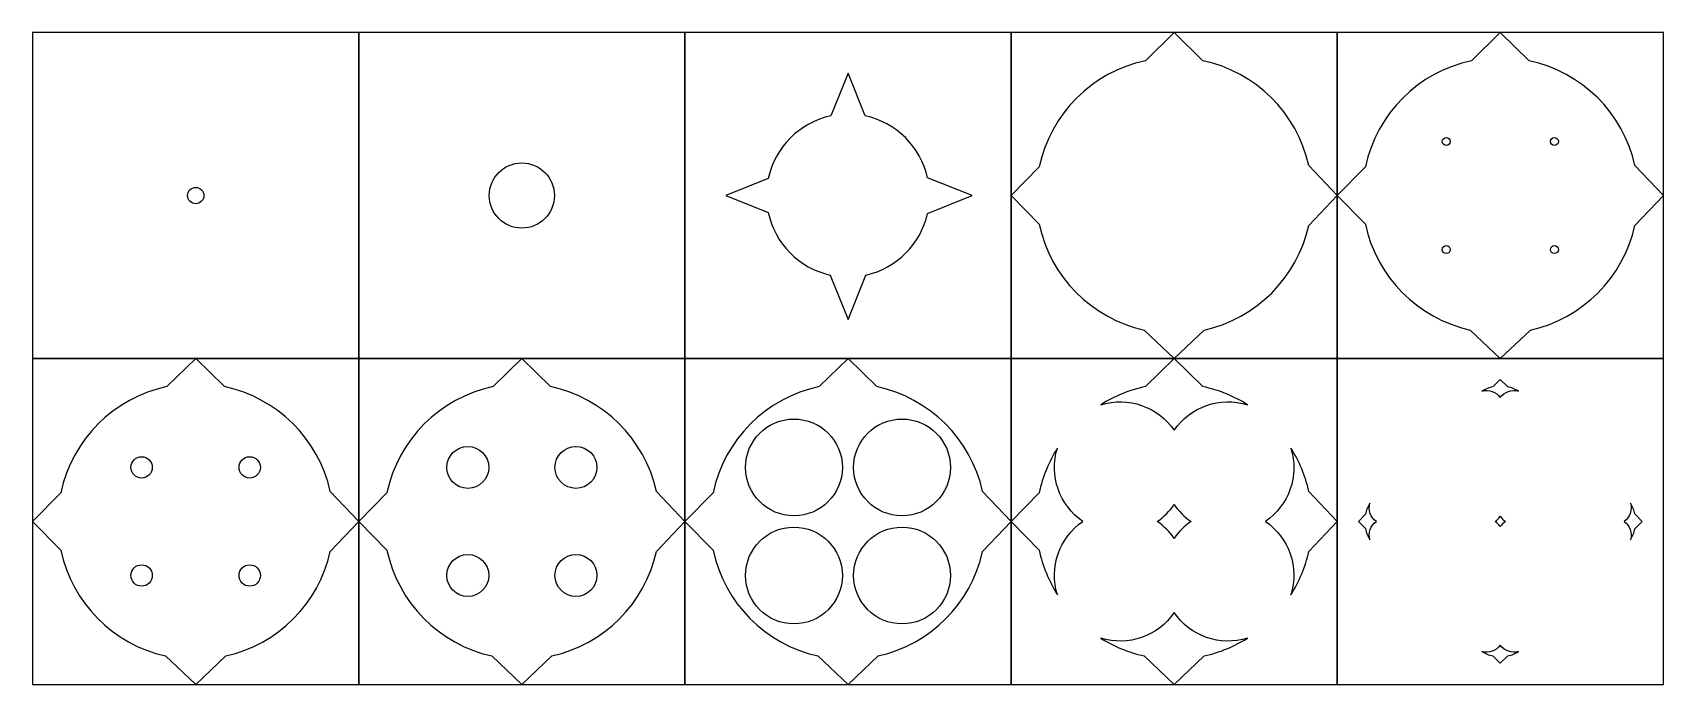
# Model space of a CAD drawing. Header units: inches. Extents: x 0 to 50, y -10 to 10.
import ezdxf

# ---------------------------------------------------------------- set-up
doc = ezdxf.new("R2010")
doc.units = ezdxf.units.IN
doc.header["$MEASUREMENT"] = 0

msp = doc.modelspace()

# ---------------------------------------------------------------- linework, layer by layer
for points in [[(0, 0), (10, 0), (10, 10), (0, 10)], [(10, 0), (20, 0), (20, 10), (10, 10)], [(20, 0), (30, 0), (30, 10), (20, 10)], [(30, 0), (40, 0), (40, 10), (30, 10)], [(40, 0), (50, 0), (50, 10), (40, 10)], [(0, -10), (10, -10), (10, 0), (0, 0)], [(10, -10), (20, -10), (20, 0), (10, 0)], [(20, -10), (30, -10), (30, 0), (20, 0)], [(30, -10), (40, -10), (40, 0), (30, 0)], [(40, -10), (50, -10), (50, 0), (40, 0)]]:
    msp.add_lwpolyline(points, close=True)
for points in [[(39.127, 4.076), (40, 5), (39.127, 5.924, 0.293022), (35.883, 9.136), (35, 10), (34.117, 9.136, 0.295709), (30.864, 5.883), (30, 5), (30.864, 4.117, 0.293022), (34.076, 0.873), (35, 0), (35.924, 0.873, 0.290339)], [(49.127, 4.076), (50, 5), (49.127, 5.924, 0.293022), (45.883, 9.136), (45, 10), (44.117, 9.136, 0.295709), (40.864, 5.883), (40, 5), (40.864, 4.117, 0.293022), (44.076, 0.873), (45, 0), (45.924, 0.873, 0.290339)], [(27.44, 4.454), (28.805, 5), (27.44, 5.546, 0.293022), (25.522, 7.445), (25, 8.75), (24.478, 7.445, 0.295709), (22.555, 5.522), (21.25, 5), (22.555, 4.478, 0.293022), (24.454, 2.56), (25, 1.195), (25.546, 2.56, 0.290339)], [(9.127, -5.924), (10, -5), (9.127, -4.076, 0.293022), (5.883, -0.864), (5, 0), (4.117, -0.864, 0.295709), (0.864, -4.117), (0, -5), (0.864, -5.883, 0.293022), (4.076, -9.127), (5, -10), (5.924, -9.127, 0.290339)], [(19.127, -5.924), (20, -5), (19.127, -4.076, 0.293022), (15.883, -0.864), (15, 0), (14.117, -0.864, 0.295709), (10.864, -4.117), (10, -5), (10.864, -5.883, 0.293022), (14.076, -9.127), (15, -10), (15.924, -9.127, 0.290339)], [(29.127, -5.924), (30, -5), (29.127, -4.076, 0.293022), (25.883, -0.864), (25, 0), (24.117, -0.864, 0.295709), (20.864, -4.117), (20, -5), (20.864, -5.883, 0.293022), (24.076, -9.127), (25, -10), (25.924, -9.127, 0.290339)], [(37.25, -1.419, 0.087888), (35.883, -0.864), (35, 0), (34.117, -0.864, 0.087888), (32.75, -1.419, -0.327837), (35, -2.202, -0.327837)], [(45.562, -1.003, 0.087888), (45.221, -0.864), (45, -0.648), (44.779, -0.864, 0.087888), (44.438, -1.003, -0.327837), (45, -1.199, -0.327837)], [(32.202, -5, -0.327837), (31.419, -2.75, 0.087888), (30.864, -4.117), (30, -5), (30.864, -5.883, 0.087888), (31.419, -7.25, -0.327837)], [(38.581, -7.25, 0.085397), (39.127, -5.924), (40, -5), (39.127, -4.076, 0.085397), (38.581, -2.75, -0.327837), (37.798, -5, -0.327837)], [(34.482, -5, 0.09178), (35, -4.482, 0.09178), (35.518, -5, 0.09178), (35, -5.518, 0.09178)], [(41.199, -5, -0.327837), (41.003, -4.438, 0.087888), (40.864, -4.779), (40.648, -5), (40.864, -5.221, 0.087888), (41.003, -5.562, -0.327837)], [(48.99, -5.562, 0.085397), (49.127, -5.231), (49.345, -5), (49.127, -4.769, 0.085397), (48.99, -4.438, -0.327837), (48.794, -5, -0.327837)], [(44.841, -5, 0.09178), (45, -4.841, 0.09178), (45.159, -5, 0.09178), (45, -5.159, 0.09178)], [(32.75, -8.581, 0.085397), (34.076, -9.127), (35, -10), (35.924, -9.127, 0.085397), (37.25, -8.581, -0.327837), (35, -7.798, -0.327837)], [(44.438, -8.99, 0.085397), (44.769, -9.127), (45, -9.345), (45.231, -9.127, 0.085397), (45.562, -8.99, -0.327837), (45, -8.794, -0.327837)]]:
    msp.add_lwpolyline(points, format="xyb", close=True)
for centre, radius in [((43.342, 6.658), 0.122), ((46.658, 6.658), 0.122), ((15, 5), 1), ((5, 5), 0.25), ((43.342, 3.342), 0.122), ((46.658, 3.342), 0.122), ((23.342, -3.342), 1.485), ((26.658, -3.342), 1.485), ((13.342, -3.342), 0.644), ((16.658, -3.342), 0.644), ((3.342, -3.342), 0.328), ((6.658, -3.342), 0.328), ((23.342, -6.658), 1.485), ((26.658, -6.658), 1.485), ((3.342, -6.658), 0.328), ((6.658, -6.658), 0.328), ((13.342, -6.658), 0.644), ((16.658, -6.658), 0.644)]:
    msp.add_circle(centre, radius)

doc.saveas('drawing.dxf')
